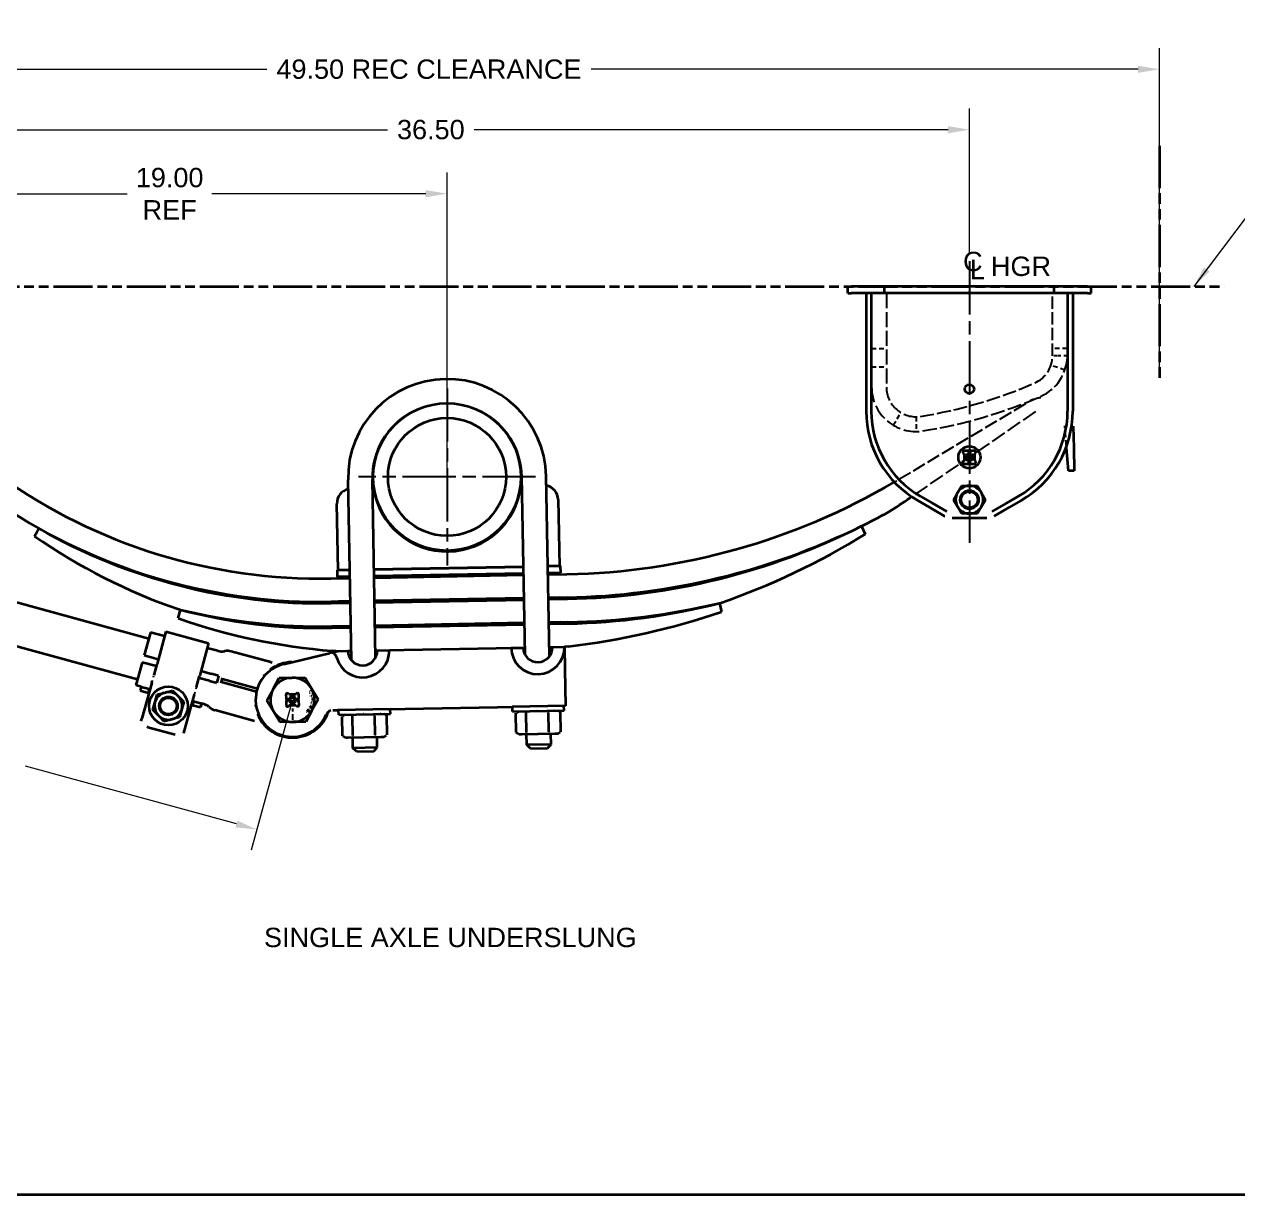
# Model space of a CAD drawing. Header units: inches. Extents: x 0 to 133, y 0 to 86.
# Drawn here: x 36.16 to 77.28, y 2.05 to 41.73 of the extents above; entities that cross this region are included whole.
import ezdxf
from ezdxf.enums import TextEntityAlignment as Align

# ---------------------------------------------------------------- set-up
doc = ezdxf.new("R2010")
doc.units = ezdxf.units.IN
doc.header["$LTSCALE"] = 4
doc.header["$MEASUREMENT"] = 0
for name, pattern in [('CHAIN', [0.7087, 0.4724, -0.0591, 0.1181, -0.0591]), ('DASHED', [0.2067, 0.1654, -0.0413]), ('DOUBLE_DASH_CHAIN', [1.2403, 0.6614, -0.0827, 0.1654, -0.0827, 0.1654, -0.0827])]:
    doc.linetypes.add(name, pattern=pattern)
for name, color, linetype, lineweight in [('Center Mark(Hutchens)', 7, 'Continuous', 25), ('Centerline(Hutchens)', 7, 'Continuous', 25), ('Dimensions(Hutchens)', 7, 'Continuous', 25), ('Hidden Edges(Hutchens)', 7, 'DASHED', 25), ('Phantom Lines(Hutchens)', 7, 'DOUBLE_DASH_CHAIN', 70), ('Sketch Geometry(Hutchens)', 7, 'Continuous', 35), ('Symbols(Hutchens)', 7, 'Continuous', 25), ('Visible Edges(Hutchens)', 7, 'Continuous', 35)]:
    doc.layers.add(name, color=color, linetype=linetype, lineweight=lineweight)
doc.styles.add('Hutchens .164', font='ARIAL.TTF')
doc.styles.add('Hutchens .180', font='ARIAL.TTF')
doc.dimstyles.new('HUTCHENS STD DIM X.XX', dxfattribs={"dimscale": 4, "dimtxt": 0.164, "dimasz": 0.18, "dimexe": 0.18, "dimexo": 0.0625, "dimgap": 0.09, "dimtad": 0, "dimtih": 1, "dimtoh": 1, "dimrnd": 1e-08, "dimzin": 4, "dimdsep": 46, "dimtxsty": 'Hutchens .164', "dimcen": 0.09, "dimclrd": 211, "dimclre": 211, "dimclrt": 7, "dimadec": 0, "dimazin": 1, "dimtfac": 0.762195, "dimtofl": 0, "dimtmove": 0, "dimatfit": 3, "dimfxl": 0, "dimtolj": 1, "dimtzin": 0, "dimlwd": 9, "dimlwe": 9, "dimarcsym": 0})
doc.dimstyles.new('HUTCHENS STD DIM X.XX$7', dxfattribs={"dimscale": 4, "dimtxt": 0.164, "dimasz": 0.18, "dimexe": 0.18, "dimexo": 0.0625, "dimgap": 0.09, "dimtad": 0, "dimtih": 1, "dimtoh": 1, "dimrnd": 1e-08, "dimzin": 4, "dimdsep": 46, "dimtxsty": 'Hutchens .164', "dimcen": 0.09, "dimclrd": 7, "dimclre": 211, "dimclrt": 7, "dimadec": 0, "dimazin": 1, "dimtfac": 0.762195, "dimtofl": 0, "dimtmove": 0, "dimatfit": 3, "dimfxl": 0, "dimtolj": 1, "dimtzin": 0, "dimlwd": 9, "dimlwe": 9, "dimarcsym": 0})

# ---------------------------------------------------------------- blocks, each defined once
blk = doc.blocks.new('Borders D-SIZE')
at = {"layer": 'Sketch Geometry(Hutchens)'}
blk.add_line((32.954, 0.512), (0.954, 0.512), dxfattribs=at)
at = {"layer": 'Symbols(Hutchens)', "color": 7}
for tag, height, style, p in [('PART_NO', 0.164, 'Hutchens .164', (33.085, 2.887)), ('REV', 0.18, 'Hutchens .180', (33.085, 1.566)), ('SHTS_(TOTAL)', 0.164, 'Hutchens .164', (33.134, 0.645))]:
    blk.add_attdef(tag, text='', height=height, rotation=270, dxfattribs=dict(at, style=style)).set_placement(p, align=Align.MIDDLE_CENTER)
blk = doc.blocks.new('*D30')
at = {"layer": 'Defpoints', "color": 0, "linetype": 'Continuous'}
for p in [(26.692, 23.923), (45.254, 18.824), (44.046, 14.427)]:
    blk.add_point(p, dxfattribs=at)
at = {"layer": 'Dimensions(Hutchens)', "color": 211, "linetype": 'Continuous', "lineweight": 9}
for p, q in [((26.626, 23.682), (25.293, 18.832)), ((26.178, 19.335), (33.327, 17.371)), ((45.188, 18.583), (43.856, 13.732)), ((43.352, 14.617), (36.204, 16.581))]:
    blk.add_line(p, q, dxfattribs=at)
at = {"layer": 'Dimensions(Hutchens)', "color": 211, "linetype": 'Continuous'}
for points in [[(26.21, 19.451), (26.147, 19.219), (25.484, 19.526)], [(43.384, 14.733), (43.32, 14.502), (44.046, 14.427)]]:
    blk.add_solid(points, dxfattribs=at)
at = {"layer": 'Dimensions(Hutchens)', "color": 7, "linetype": 'Continuous', "lineweight": 9, "insert": (34.765, 16.976), "char_height": 0.656, "attachment_point": 5, "style": 'Hutchens .164'}
blk.add_mtext('\\A1;19.25\\PREF', dxfattribs=at)
blk = doc.blocks.new('*D32')
at = {"layer": 'Defpoints', "color": 0, "linetype": 'Continuous'}
for p in [(50.491, 35.984), (31.692, 33.594), (50.491, 26.381)]:
    blk.add_point(p, dxfattribs=at)
at = {"layer": 'Dimensions(Hutchens)', "color": 211, "linetype": 'Continuous', "lineweight": 9}
for p, q in [((31.692, 33.844), (31.692, 36.704)), ((50.491, 26.631), (50.491, 36.704)), ((32.412, 35.984), (39.656, 35.984)), ((49.771, 35.984), (42.526, 35.984))]:
    blk.add_line(p, q, dxfattribs=at)
at = {"layer": 'Dimensions(Hutchens)', "color": 211, "linetype": 'Continuous'}
for points in [[(32.412, 36.104), (32.412, 35.864), (31.692, 35.984)], [(49.771, 36.104), (49.771, 35.864), (50.491, 35.984)]]:
    blk.add_solid(points, dxfattribs=at)
at = {"layer": 'Dimensions(Hutchens)', "color": 7, "linetype": 'Continuous', "lineweight": 9, "insert": (41.091, 35.984), "char_height": 0.656, "attachment_point": 5, "style": 'Hutchens .164'}
blk.add_mtext('\\A1;19.00\\PREF', dxfattribs=at)
blk = doc.blocks.new('*D33')
at = {"layer": 'Defpoints', "color": 0, "linetype": 'Continuous'}
for p in [(68.192, 38.154), (31.692, 33.594), (68.192, 33.694)]:
    blk.add_point(p, dxfattribs=at)
at = {"layer": 'Dimensions(Hutchens)', "color": 211, "linetype": 'Continuous', "lineweight": 9}
for p, q in [((31.692, 33.844), (31.692, 38.874)), ((68.192, 33.944), (68.192, 38.874)), ((32.412, 38.154), (48.476, 38.154)), ((67.472, 38.154), (51.407, 38.154))]:
    blk.add_line(p, q, dxfattribs=at)
at = {"layer": 'Dimensions(Hutchens)', "color": 211, "linetype": 'Continuous'}
for points in [[(32.412, 38.274), (32.412, 38.034), (31.692, 38.154)], [(67.472, 38.274), (67.472, 38.034), (68.192, 38.154)]]:
    blk.add_solid(points, dxfattribs=at)
at = {"layer": 'Dimensions(Hutchens)', "color": 7, "linetype": 'Continuous', "lineweight": 9, "insert": (49.942, 38.154), "char_height": 0.656, "attachment_point": 5, "style": 'Hutchens .164'}
blk.add_mtext('\\A1;36.50', dxfattribs=at)
blk = doc.blocks.new('*D34')
at = {"layer": 'Defpoints', "color": 0, "linetype": 'Continuous'}
for p in [(25.129, 40.202), (74.629, 29.562), (25.129, 23.923)]:
    blk.add_point(p, dxfattribs=at)
at = {"layer": 'Dimensions(Hutchens)', "color": 211, "linetype": 'Continuous', "lineweight": 9}
for p, q in [((25.129, 24.173), (25.129, 40.922)), ((74.629, 29.812), (74.629, 40.922)), ((25.849, 40.202), (44.38, 40.202)), ((73.909, 40.202), (55.379, 40.202))]:
    blk.add_line(p, q, dxfattribs=at)
at = {"layer": 'Dimensions(Hutchens)', "color": 211, "linetype": 'Continuous'}
for points in [[(25.849, 40.322), (25.849, 40.082), (25.129, 40.202)], [(73.909, 40.322), (73.909, 40.082), (74.629, 40.202)]]:
    blk.add_solid(points, dxfattribs=at)
at = {"layer": 'Dimensions(Hutchens)', "color": 7, "linetype": 'Continuous', "lineweight": 9, "insert": (49.879, 40.202), "char_height": 0.656, "attachment_point": 5, "style": 'Hutchens .164'}
blk.add_mtext('\\A1;49.50 REC CLEARANCE', dxfattribs=at)
blk = doc.blocks.new('CL HGR')
at = {"layer": 'Symbols(Hutchens)', "color": 7, "char_height": 0.164, "attachment_point": 5, "style": 'Hutchens .164'}
for s, insert in [('C', (0.029, -0.003)), ('L', (0.068, -0.07)), ('HGR', (0.437, -0.044))]:
    blk.add_mtext(s, dxfattribs=dict(at, insert=insert))

msp = doc.modelspace()

# ---------------------------------------------------------------- linework, layer by layer
at = {"layer": 'Center Mark(Hutchens)', "linetype": 'CHAIN', "ltscale": 0.954115}
for p, q in [((50.4907, 29.3818), (50.4907, 23.3802)), ((53.4914, 26.381), (47.4899, 26.381))]:
    msp.add_line(p, q, dxfattribs=at)
at = {"layer": 'Center Mark(Hutchens)', "linetype": 'CHAIN', "ltscale": 0.100242}
msp.add_line((45.2543, 18.8238), (45.2543, 18.1013), dxfattribs=at)
at = {"layer": 'Centerline(Hutchens)', "linetype": 'CHAIN', "ltscale": 0.954115}
msp.add_line((68.1919, 33.6943), (68.1919, 24.1499), dxfattribs=at)
at = {"layer": 'Hidden Edges(Hutchens)', "ltscale": 0.771045}
for p, q in [((64.8794, 29.423), (64.8794, 32.6105)), ((65.3794, 32.6105), (65.3794, 29.423))]:
    msp.add_line(p, q, dxfattribs=at)
at = {"layer": 'Hidden Edges(Hutchens)', "ltscale": 0.642537}
for p, q in [((71.0044, 30.4855), (71.0044, 32.6105)), ((71.5044, 32.6105), (71.5044, 30.4855))]:
    msp.add_line(p, q, dxfattribs=at)
at = {"layer": 'Hidden Edges(Hutchens)', "ltscale": 0.237987}
for p, q in [((64.8794, 30.7355), (65.3794, 30.7355)), ((71.5044, 30.7355), (71.0044, 30.7355)), ((64.8794, 30.1105), (65.3794, 30.1105)), ((71.4251, 30.004), (70.9515, 30.1645)), ((65.6134, 28.1334), (65.8687, 28.5632)), ((66.3881, 28.423), (66.3924, 27.9231))]:
    msp.add_line(p, q, dxfattribs=at)
at = {"layer": 'Hidden Edges(Hutchens)', "ltscale": 0.070168}
msp.add_line((71.152, 30.4855), (71.0044, 30.4855), dxfattribs=at)
at = {"layer": 'Hidden Edges(Hutchens)', "ltscale": 0.167719}
msp.add_line((71.5044, 30.4855), (71.152, 30.4855), dxfattribs=at)
at = {"layer": 'Hidden Edges(Hutchens)', "ltscale": 0.688063}
msp.add_line((65.8047, 26.3023), (70.2, 28.9283), dxfattribs=at)
at = {"layer": 'Hidden Edges(Hutchens)', "ltscale": 0.770199}
msp.add_line((70.4298, 28.5985), (66.2337, 25.7096), dxfattribs=at)
at = {"layer": 'Hidden Edges(Hutchens)'}
for p, q in [((71.4258, 28.083), (71.4258, 28.083)), ((54.4727, 20.6193), (54.4727, 20.6193))]:
    msp.add_line(p, q, dxfattribs=at)
at = {"layer": 'Hidden Edges(Hutchens)', "ltscale": 0.326829}
msp.add_line((71.4814, 27.415), (71.4258, 28.083), dxfattribs=at)
at = {"layer": 'Hidden Edges(Hutchens)', "ltscale": 0.125298}
for p, q in [((40.4859, 19.3976), (40.5556, 19.6514)), ((41.9324, 19.0003), (42.0021, 19.254))]:
    msp.add_line(p, q, dxfattribs=at)
at = {"layer": 'Hidden Edges(Hutchens)', "ltscale": 0.005895}
msp.add_line((42.0021, 19.254), (42.0048, 19.264), dxfattribs=at)
at = {"layer": 'Hidden Edges(Hutchens)', "ltscale": 0.007043}
for p, q in [((45.8716, 17.7196), (45.8789, 17.7065)), ((46.1075, 17.8898), (46.1176, 17.8788)), ((45.451, 17.559), (45.4487, 17.5738)), ((45.7347, 17.6374), (45.7291, 17.6513))]:
    msp.add_line(p, q, dxfattribs=at)
at = {"layer": 'Hidden Edges(Hutchens)', "ltscale": 0.875708, "flags": 128}
msp.add_lwpolyline([(71.6801, 28.3237), (71.6636, 28.3801)], dxfattribs=at)
at = {"layer": 'Hidden Edges(Hutchens)', "ltscale": 0.842816, "flags": 128}
msp.add_lwpolyline([(71.4258, 28.083), (71.422, 28.1125)], dxfattribs=at)
at = {"layer": 'Hidden Edges(Hutchens)', "ltscale": 0.700508}
for radius in [1, 1.5]:
    msp.add_arc((70.0044, 30.4855), radius, 293.63086, 0, dxfattribs=at)
at = {"layer": 'Hidden Edges(Hutchens)', "ltscale": 0.784015}
msp.add_arc((66.3794, 29.423), 1.5, 180, 279.04122, dxfattribs=at)
at = {"layer": 'Hidden Edges(Hutchens)', "ltscale": 0.696902}
msp.add_arc((66.3794, 29.423), 1, 180, 279.04122, dxfattribs=at)
at = {"layer": 'Hidden Edges(Hutchens)', "ltscale": 0.698453}
msp.add_arc((64.0419, 44.1132), 15.875, 279.04122, 293.63086, dxfattribs=at)
at = {"layer": 'Hidden Edges(Hutchens)', "ltscale": 0.7545}
msp.add_arc((50.4913, 26.3455), 2.5313, 62.81693, 119.29854, dxfattribs=at)
at = {"layer": 'Hidden Edges(Hutchens)', "ltscale": 0.720451}
msp.add_arc((64.0419, 44.1132), 16.375, 279.04122, 293.63086, dxfattribs=at)
at = {"layer": 'Hidden Edges(Hutchens)', "ltscale": 0.211001}
msp.add_arc((70.7129, 28.0699), 1, 95.45774, 120.85857, dxfattribs=at)
at = {"layer": 'Hidden Edges(Hutchens)', "ltscale": 0.087571}
msp.add_arc((54.1321, 45.839), 22.7582, 300.39358, 300.8571, dxfattribs=at)
at = {"layer": 'Hidden Edges(Hutchens)', "ltscale": 0.003981}
msp.add_arc((45.2543, 18.8238), 1.28, 341.34492, 341.72854, dxfattribs=at)
at = {"layer": 'Phantom Lines(Hutchens)', "lineweight": 35, "ltscale": 0.540493}
msp.add_line((74.6294, 37.6068), (74.6294, 29.5624), dxfattribs=at)
at = {"layer": 'Phantom Lines(Hutchens)', "lineweight": 35, "ltscale": 0.499798}
msp.add_line((24.7576, 32.8425), (76.8292, 32.8425), dxfattribs=at)
at = {"layer": 'Visible Edges(Hutchens)'}
for p, q in [((64.0669, 32.8425), (64.1919, 32.8425)), ((64.0669, 32.6105), (64.0669, 32.8425)), ((64.0669, 32.6105), (64.1919, 32.6105)), ((65.3169, 32.8425), (64.1919, 32.8425)), ((65.3169, 32.6105), (64.1919, 32.6105)), ((64.6919, 32.6105), (64.6919, 28.6105)), ((64.8649, 32.6105), (64.8649, 28.6105)), ((65.6919, 32.8425), (65.3169, 32.8425)), ((65.3169, 32.6105), (65.3169, 32.8425)), ((65.6919, 32.6105), (65.3169, 32.6105)), ((68.1607, 32.8425), (65.6919, 32.8425)), ((68.1607, 32.6105), (65.6919, 32.6105)), ((68.1919, 32.8113), (68.1607, 32.8425)), ((68.1607, 32.8425), (68.2232, 32.8425)), ((68.1607, 32.6105), (68.1919, 32.6418)), ((68.1607, 32.6105), (68.2232, 32.6105)), ((68.2232, 32.8425), (68.1919, 32.8113)), ((68.1919, 32.6418), (68.2232, 32.6105)), ((70.6919, 32.8425), (68.2232, 32.8425)), ((70.6919, 32.6105), (68.2232, 32.6105)), ((71.0669, 32.8425), (70.6919, 32.8425)), ((71.0669, 32.6105), (70.6919, 32.6105)), ((72.1919, 32.8425), (71.0669, 32.8425)), ((71.0669, 32.6105), (71.0669, 32.8425)), ((72.1919, 32.6105), (71.0669, 32.6105)), ((71.5189, 32.6105), (71.5189, 28.6105)), ((71.6919, 32.6105), (71.6919, 28.6105)), ((72.1919, 32.8425), (72.3169, 32.8425)), ((72.1919, 32.6105), (72.3169, 32.6105)), ((72.3169, 32.6105), (72.3169, 32.8425)), ((71.7128, 28.0883), (71.726, 27.372)), ((67.9732, 27.2355), (67.9732, 27.2043)), ((68.1451, 27.2668), (68.0044, 27.2668)), ((68.0044, 27.173), (68.0092, 27.173)), ((68.0092, 27.173), (68.0092, 26.923)), ((68.1342, 27.173), (68.1451, 27.173)), ((68.1342, 27.1666), (68.1342, 27.173)), ((68.1763, 27.2043), (68.1763, 27.2355)), ((68.2076, 27.2355), (68.2076, 27.2043)), ((68.3794, 27.2668), (68.2388, 27.2668)), ((68.2388, 27.173), (68.2497, 27.173)), ((68.2497, 27.173), (68.2497, 27.1666)), ((68.3747, 27.173), (68.3794, 27.173)), ((68.3747, 26.923), (68.3747, 27.173)), ((68.4107, 27.2043), (68.4107, 27.2355)), ((71.4854, 27.3676), (71.4814, 27.415)), ((71.5505, 26.5851), (71.4854, 27.3676)), ((71.726, 27.372), (71.7404, 26.5886)), ((67.9732, 26.8918), (67.9732, 26.8605)), ((68.0092, 26.923), (68.0044, 26.923)), ((68.0044, 26.8293), (68.1451, 26.8293)), ((68.1342, 26.923), (68.1342, 26.9294)), ((68.1451, 26.923), (68.1342, 26.923)), ((68.1763, 26.8605), (68.1763, 26.8918)), ((68.2076, 26.8918), (68.2076, 26.8605)), ((68.2497, 26.923), (68.2388, 26.923)), ((68.2388, 26.8293), (68.3794, 26.8293)), ((68.2497, 26.9294), (68.2497, 26.923)), ((68.3794, 26.923), (68.3747, 26.923)), ((68.4107, 26.8605), (68.4107, 26.8918)), ((53.1336, 20.3524), (53.0221, 26.3922)), ((53.9599, 20.2938), (53.847, 26.4075)), ((71.7404, 26.5886), (71.5505, 26.5851)), ((47.2485, 20.1699), (47.1356, 26.2835)), ((48.072, 20.259), (47.9605, 26.2988)), ((47.9661, 25.9956), (47.9939, 25.9961)), ((52.9999, 26.0886), (53.0277, 26.0891)), ((67.7858, 25.845), (67.9212, 26.0795)), ((67.9212, 26.0795), (68.1919, 26.0795)), ((68.1919, 26.0795), (68.4627, 26.0795)), ((68.4627, 26.0795), (68.5981, 25.845)), ((54.2555, 25.6116), (54.297, 23.362)), ((66.2337, 25.7096), (66.1807, 25.6731)), ((66.4419, 25.5794), (66.8531, 25.342)), ((66.5284, 25.7292), (66.9396, 25.4919)), ((67.6504, 25.6105), (67.7858, 25.845)), ((67.7858, 25.376), (67.6504, 25.6105)), ((68.5981, 25.845), (68.7335, 25.6105)), ((68.7335, 25.6105), (68.5981, 25.376)), ((69.8554, 25.7292), (69.4443, 25.4919)), ((69.9419, 25.5794), (69.5308, 25.342)), ((46.7983, 23.2236), (46.7568, 25.4732)), ((66.8531, 25.342), (67.2919, 25.0887)), ((66.9396, 25.4919), (67.4274, 25.2102)), ((67.2919, 25.0887), (67.3513, 25.0544)), ((67.9212, 25.1415), (67.7858, 25.376)), ((68.1919, 25.1415), (67.9212, 25.1415)), ((68.4627, 25.1415), (68.1919, 25.1415)), ((68.5981, 25.376), (68.4627, 25.1415)), ((69.4443, 25.4919), (68.9564, 25.2102)), ((69.0919, 25.0887), (69.0326, 25.0544)), ((69.5308, 25.342), (69.0919, 25.0887)), ((64.5324, 24.7142), (64.6649, 24.4451)), ((67.3513, 25.0544), (67.3546, 25.0525)), ((68.7793, 24.9855), (67.6046, 24.9855)), ((69.0326, 25.0544), (69.0293, 25.0525)), ((36.5129, 24.374), (36.6617, 24.6342)), ((31.9451, 23.2266), (40.3825, 20.9088)), ((46.7671, 23.223), (47.192, 23.2309)), ((46.7671, 23.223), (46.7714, 22.991)), ((47.192, 23.2309), (46.7983, 23.2236)), ((48.0169, 23.2461), (53.0785, 23.3395)), ((53.0785, 23.3395), (48.0169, 23.2461)), ((48.0211, 23.0141), (53.0828, 23.1076)), ((53.0828, 23.1076), (48.0211, 23.0141)), ((48.0221, 22.9641), (53.0837, 23.0576)), ((53.0837, 23.0576), (48.0221, 22.9641)), ((53.9034, 23.3548), (54.3283, 23.3626)), ((54.297, 23.362), (53.9034, 23.3548)), ((53.9076, 23.1228), (54.3326, 23.1306)), ((54.3013, 23.1301), (53.9076, 23.1228)), ((53.9086, 23.0728), (54.5522, 23.0847)), ((54.3022, 23.0801), (53.9086, 23.0728)), ((54.3022, 23.0801), (54.3013, 23.1301)), ((54.3283, 23.3626), (54.3326, 23.1306)), ((46.5536, 22.937), (47.1972, 22.9489)), ((46.7714, 22.991), (47.1963, 22.9989)), ((47.1963, 22.9989), (46.8026, 22.9916)), ((46.8035, 22.9416), (46.8026, 22.9916)), ((47.1972, 22.9489), (46.8035, 22.9416)), ((53.0983, 22.2697), (48.0366, 22.1763)), ((53.0983, 22.2697), (48.0366, 22.1763)), ((48.0375, 22.1263), (53.0992, 22.2197)), ((53.0992, 22.2197), (48.0375, 22.1263)), ((54.5668, 22.2968), (53.9231, 22.285)), ((54.3168, 22.2922), (53.9231, 22.285)), ((53.924, 22.235), (54.5676, 22.2469)), ((54.3177, 22.2422), (53.924, 22.235)), ((54.3177, 22.2422), (54.3168, 22.2922)), ((31.5637, 21.838), (40.0011, 19.5202)), ((41.3803, 21.5914), (41.457, 21.8809)), ((47.2118, 22.161), (46.5681, 22.1492)), ((46.569, 22.0992), (47.2127, 22.1111)), ((47.2118, 22.161), (46.8181, 22.1538)), ((46.819, 22.1038), (46.8181, 22.1538)), ((47.2127, 22.1111), (46.819, 22.1038)), ((59.7184, 22.1034), (59.7871, 21.8113)), ((53.1137, 21.4319), (48.0521, 21.3384)), ((53.1137, 21.4319), (48.0521, 21.3384)), ((54.5822, 21.459), (53.9386, 21.4471)), ((54.3323, 21.4544), (53.9386, 21.4471)), ((53.9395, 21.3971), (54.5831, 21.409)), ((54.3332, 21.4044), (53.9395, 21.3971)), ((54.3332, 21.4044), (54.3323, 21.4544)), ((40.4383, 21.1117), (40.2249, 20.335)), ((40.9204, 20.9793), (40.4383, 21.1117)), ((40.9663, 21.1461), (40.6632, 20.0429)), ((40.9663, 21.1461), (42.4127, 20.7488)), ((47.2272, 21.3232), (46.5836, 21.3113)), ((46.5845, 21.2613), (47.2281, 21.2732)), ((47.2272, 21.3232), (46.8335, 21.3159)), ((46.8345, 21.2659), (46.8335, 21.3159)), ((47.2281, 21.2732), (46.8345, 21.2659)), ((48.053, 21.2884), (53.1146, 21.3819)), ((53.1146, 21.3819), (48.053, 21.2884)), ((42.4127, 20.7488), (42.1096, 19.6456)), ((42.7246, 20.4837), (42.3669, 20.582)), ((49.0361, 20.5189), (52.1606, 20.5766)), ((49.0361, 20.5189), (52.1606, 20.5766)), ((52.1606, 20.5766), (52.6605, 20.5858)), ((52.6605, 20.5858), (53.0667, 20.5933)), ((53.0667, 20.5933), (53.1292, 20.5945)), ((53.954, 20.6097), (54.0665, 20.6118)), ((54.0665, 20.6118), (54.4727, 20.6193)), ((54.5985, 20.633), (54.4727, 20.6193)), ((54.4727, 20.6193), (54.4865, 19.8694)), ((40.2249, 20.335), (40.7071, 20.2026)), ((42.9408, 20.4729), (42.9612, 20.4764)), ((44.2319, 20.1759), (43.1775, 20.4656)), ((44.5189, 20.0971), (44.2319, 20.1759)), ((44.9623, 20.0392), (46.5119, 20.4114)), ((46.5743, 20.4264), (46.5119, 20.4114)), ((46.5743, 20.4264), (46.7865, 20.4774)), ((46.724, 20.4762), (46.5989, 20.485)), ((46.724, 20.4762), (46.7865, 20.4774)), ((46.7865, 20.4774), (47.1302, 20.4837)), ((47.1302, 20.4837), (47.2427, 20.4858)), ((48.0675, 20.501), (48.13, 20.5022)), ((48.13, 20.5022), (48.5362, 20.5097)), ((48.5362, 20.5097), (49.0361, 20.5189)), ((40.1587, 20.094), (39.9453, 19.3172)), ((40.6408, 19.9615), (40.1587, 20.094)), ((40.6612, 20.0356), (40.5584, 19.6613)), ((40.6632, 20.0429), (40.6612, 20.0356)), ((42.1535, 19.8052), (42.5112, 19.707)), ((44.5291, 19.8419), (44.4945, 19.8539)), ((54.4865, 19.8694), (54.5096, 18.6196)), ((40.4859, 19.3976), (40.1533, 18.1869)), ((42.0048, 19.264), (42.1076, 19.6383)), ((42.445, 19.4659), (42.0873, 19.5642)), ((42.1096, 19.6456), (42.1076, 19.6383)), ((42.445, 19.4659), (42.6488, 19.4099)), ((42.715, 19.651), (42.5112, 19.707)), ((42.6669, 19.4049), (42.6488, 19.4099)), ((42.6669, 19.4049), (42.6753, 19.4026)), ((42.6973, 19.3973), (42.7631, 19.637)), ((42.7151, 19.651), (42.7331, 19.646)), ((42.7415, 19.6437), (42.7331, 19.646)), ((42.8754, 19.5741), (42.826, 19.3941)), ((44.0339, 19.0942), (42.8873, 19.4092)), ((42.9204, 19.5297), (44.067, 19.2148)), ((44.2848, 19.6595), (44.289, 19.618)), ((44.5979, 19.1867), (44.8075, 19.5657)), ((44.8075, 19.5657), (45.2404, 19.5737)), ((45.2404, 19.5737), (45.6734, 19.5817)), ((45.6734, 19.5817), (45.8968, 19.2107)), ((40.1261, 19.2676), (39.9453, 19.3172)), ((40.1261, 19.2676), (40.0904, 19.1374)), ((40.0904, 19.1374), (40.3616, 19.0629)), ((40.1261, 19.2676), (40.3973, 19.1931)), ((40.3973, 19.1931), (40.3616, 19.0629)), ((40.3616, 19.0629), (40.3917, 19.0546)), ((40.4275, 19.1848), (40.3973, 19.1931)), ((40.603, 18.7629), (40.669, 19.0031)), ((40.669, 19.0031), (40.91, 19.0661)), ((40.91, 19.0661), (40.9519, 19.077)), ((40.9519, 19.077), (41.1929, 19.14)), ((41.1929, 19.14), (41.368, 18.9627)), ((41.368, 18.9627), (41.3984, 18.9319)), ((41.3984, 18.9319), (41.5735, 18.7546)), ((41.5998, 17.7895), (41.9324, 19.0003)), ((44.3884, 18.8078), (44.5979, 19.1867)), ((45.0321, 19.0072), (45.0347, 18.8666)), ((45.0933, 19.0396), (45.0628, 19.039)), ((45.1252, 19.0042), (45.1251, 19.0089)), ((45.3766, 19.0088), (45.1252, 19.0042)), ((45.3765, 19.0136), (45.3766, 19.0088)), ((45.4377, 19.046), (45.4072, 19.0454)), ((45.4721, 18.8747), (45.4695, 19.0153)), ((45.8328, 19.069), (45.8488, 19.0752)), ((45.8488, 19.0752), (45.8485, 19.076)), ((45.8968, 19.2107), (46.1202, 18.8398)), ((45.9148, 19.1772), (45.9018, 19.1722)), ((45.9018, 19.1722), (45.9229, 19.1172)), ((45.9413, 19.1081), (45.9148, 19.1772)), ((45.9255, 19.102), (45.9413, 19.1081)), ((40.5255, 18.4809), (40.5915, 18.7211)), ((40.5915, 18.7211), (40.603, 18.7629)), ((41.5075, 18.5144), (41.496, 18.4726)), ((41.5735, 18.7546), (41.5075, 18.5144)), ((41.8381, 18.6573), (41.8683, 18.649)), ((41.904, 18.7792), (41.8683, 18.649)), ((41.8683, 18.649), (42.1395, 18.5745)), ((41.904, 18.7792), (41.8739, 18.7874)), ((41.904, 18.7792), (42.1752, 18.7047)), ((42.1752, 18.7047), (42.1395, 18.5745)), ((42.2316, 18.6892), (42.1752, 18.7047)), ((42.423, 18.588), (42.4388, 18.5746)), ((43.9939, 18.6006), (44.0187, 18.6342)), ((44.6118, 18.4369), (44.3884, 18.8078)), ((45.0364, 18.7729), (45.039, 18.6323)), ((45.0665, 18.836), (45.097, 18.8365)), ((45.0976, 18.8053), (45.0671, 18.8047)), ((45.0708, 18.6016), (45.1013, 18.6022)), ((45.1275, 18.8792), (45.1515, 18.8797)), ((45.1277, 18.8683), (45.1275, 18.8792)), ((45.1296, 18.7637), (45.1294, 18.7746)), ((45.1536, 18.7642), (45.1296, 18.7637)), ((45.1319, 18.6388), (45.3834, 18.6434)), ((45.132, 18.634), (45.1319, 18.6388)), ((45.3549, 18.8834), (45.3789, 18.8839)), ((45.3811, 18.7684), (45.3571, 18.7679)), ((45.3789, 18.8839), (45.3791, 18.873)), ((45.3809, 18.7792), (45.3811, 18.7684)), ((45.3834, 18.6434), (45.3835, 18.6386)), ((45.411, 18.8423), (45.4415, 18.8429)), ((45.442, 18.8116), (45.4115, 18.8111)), ((45.4153, 18.608), (45.4458, 18.6085)), ((45.4764, 18.6404), (45.4739, 18.781)), ((45.8407, 18.604), (45.8367, 18.5922)), ((45.943, 18.5689), (45.8407, 18.604)), ((45.8445, 18.5634), (45.8549, 18.5598)), ((45.8549, 18.5598), (45.8619, 18.5804)), ((45.8619, 18.5804), (45.938, 18.5543)), ((46.1202, 18.8398), (45.9106, 18.4608)), ((45.9445, 18.8663), (45.9299, 18.8661)), ((45.9299, 18.8661), (45.9307, 18.8207)), ((45.9307, 18.8207), (45.9453, 18.8209)), ((45.938, 18.5543), (45.9309, 18.5337)), ((45.9309, 18.5337), (45.9425, 18.5297)), ((45.9425, 18.5297), (45.9615, 18.5851)), ((45.9499, 18.5891), (45.943, 18.5689)), ((45.9453, 18.8209), (45.9445, 18.8663)), ((45.9615, 18.5851), (45.9499, 18.5891)), ((45.9768, 18.7103), (45.9767, 18.7096)), ((45.9767, 18.7096), (45.9921, 18.7085)), ((48.5731, 18.51), (46.7897, 18.4771)), ((48.5698, 18.3534), (48.5669, 18.5099)), ((48.5731, 18.51), (49.073, 18.5192)), ((49.073, 18.5192), (52.1975, 18.5769)), ((52.1975, 18.5769), (52.6974, 18.5862)), ((54.5096, 18.6196), (52.6974, 18.5862)), ((52.7066, 18.4298), (52.7037, 18.5863)), ((54.4563, 18.4621), (54.4534, 18.6186)), ((40.1305, 18.1037), (40.1533, 18.1869)), ((40.7006, 18.3036), (40.5255, 18.4809)), ((40.731, 18.2728), (40.7006, 18.3036)), ((40.906, 18.0955), (40.731, 18.2728)), ((41.1471, 18.1585), (40.906, 18.0955)), ((41.189, 18.1695), (41.1471, 18.1585)), ((41.43, 18.2324), (41.189, 18.1695)), ((41.496, 18.4726), (41.43, 18.2324)), ((43.6846, 18.1837), (42.6302, 18.4734)), ((43.9716, 18.1049), (43.6846, 18.1837)), ((44.1107, 18.319), (44.0749, 18.3264)), ((44.8352, 18.0659), (44.6118, 18.4369)), ((45.9106, 18.4608), (45.7011, 18.0819)), ((45.7811, 18.4938), (45.7442, 18.4272)), ((45.7442, 18.4272), (45.7565, 18.4204)), ((45.7565, 18.4204), (45.7865, 18.4746)), ((45.7968, 18.4851), (45.7811, 18.4938)), ((45.7865, 18.4746), (45.8527, 18.3753)), ((45.8609, 18.3903), (45.7968, 18.4851)), ((45.8527, 18.3753), (45.8609, 18.3903)), ((46.6246, 18.474), (46.7897, 18.4771)), ((46.8201, 18.3211), (46.8172, 18.4776)), ((46.8201, 18.3211), (48.5698, 18.3534)), ((46.9519, 17.606), (46.9397, 18.2647)), ((47.039, 18.3252), (46.9598, 18.2774)), ((47.2955, 17.6124), (47.2833, 18.2711)), ((48.0518, 17.6263), (48.0396, 18.285)), ((48.3508, 18.3494), (48.4318, 18.3046)), ((48.4645, 17.6339), (48.4523, 18.2926)), ((52.7066, 18.4298), (54.4563, 18.4621)), ((52.8384, 17.7147), (52.8262, 18.3734)), ((52.9255, 18.4338), (52.8463, 18.3861)), ((53.182, 17.721), (53.1698, 18.3797)), ((53.9383, 17.735), (53.9261, 18.3937)), ((54.2373, 18.4581), (54.3183, 18.4133)), ((54.351, 17.7426), (54.3388, 18.4013)), ((40.3517, 17.902), (41.2837, 17.646)), ((41.5769, 17.7064), (41.5998, 17.7895)), ((45.2681, 18.0739), (44.8352, 18.0659)), ((45.7011, 18.0819), (45.2681, 18.0739)), ((52.9399, 17.658), (52.8589, 17.7027)), ((54.1457, 17.6802), (54.2516, 17.6822)), ((54.2516, 17.6822), (54.3309, 17.7299)), ((47.0534, 17.5493), (46.9724, 17.5941)), ((47.0534, 17.5493), (47.1247, 17.5506)), ((47.1247, 17.5506), (47.6747, 17.5608)), ((47.3035, 17.1913), (47.2968, 17.5538)), ((47.6747, 17.5608), (48.2592, 17.5716)), ((48.1284, 17.2066), (48.1217, 17.569)), ((48.2592, 17.5716), (48.3651, 17.5735)), ((48.3651, 17.5735), (48.4444, 17.6212)), ((52.9399, 17.658), (53.0112, 17.6593)), ((53.0112, 17.6593), (53.5612, 17.6694)), ((53.19, 17.3), (53.1833, 17.6625)), ((54.0149, 17.3153), (53.19, 17.3)), ((53.3173, 17.1774), (53.19, 17.3)), ((53.5612, 17.6694), (54.1457, 17.6802)), ((53.8922, 17.188), (54.0149, 17.3153)), ((54.0149, 17.3153), (54.0082, 17.6777)), ((48.1284, 17.2066), (47.3035, 17.1913)), ((47.4308, 17.0687), (47.3035, 17.1913)), ((47.4308, 17.0687), (48.0057, 17.0793)), ((48.0057, 17.0793), (48.1284, 17.2066)), ((53.3173, 17.1774), (53.8922, 17.188))]:
    msp.add_line(p, q, dxfattribs=at)
at = {"layer": 'Visible Edges(Hutchens)', "flags": 128}
for points in [[(71.7128, 28.0883), (71.7125, 28.0983)], [(67.4274, 25.2102), (67.4295, 25.2067)], [(67.4508, 25.1326), (67.4525, 25.1254)], [(68.933, 25.1326), (68.9314, 25.1254)], [(68.9564, 25.2102), (68.9544, 25.2067)], [(67.3546, 25.0525), (67.3581, 25.0505)], [(69.0293, 25.0525), (69.0258, 25.0505)], [(44.4751, 19.8013), (44.476, 19.8034)], [(44.5189, 20.0971), (44.5664, 20.0852)], [(44.9971, 20.0777), (44.9906, 20.0764)], [(40.4859, 19.3976), (40.504, 19.4634)], [(42.6753, 19.4026), (42.6835, 19.4005)], [(42.9204, 19.5297), (42.9143, 19.5367)], [(44.2848, 19.6595), (44.2932, 19.6692)], [(42.0048, 19.264), (42.0026, 19.256)], [(45.815, 19.0951), (45.8154, 19.0941)], [(45.8277, 19.1145), (45.8279, 19.1149)], [(45.8284, 19.099), (45.8282, 19.0996)], [(45.833, 19.1404), (45.831, 19.1395)], [(45.8381, 19.0845), (45.8377, 19.0849)], [(45.8396, 19.1254), (45.8418, 19.1261)], [(45.8485, 19.076), (45.8482, 19.0762)], [(45.8576, 19.1432), (45.8568, 19.1433)], [(45.8641, 18.9522), (45.8648, 18.9494)], [(45.8771, 18.9548), (45.877, 18.9557)], [(45.8825, 19.1356), (45.8817, 19.1359)], [(45.886, 18.9744), (45.8867, 18.9749)], [(45.8881, 19.1187), (45.8896, 19.1181)], [(45.893, 18.9396), (45.8921, 18.9398)], [(45.918, 19.0018), (45.9146, 19.001)], [(45.9211, 18.9857), (45.9225, 18.986)], [(45.9229, 19.1172), (45.9218, 19.1177)], [(45.9297, 18.9425), (45.9283, 18.9423)], [(45.9328, 18.9265), (45.9362, 18.9272)], [(45.9578, 18.9886), (45.9587, 18.9884)], [(45.9644, 18.9535), (45.9627, 18.9525)], [(45.9736, 18.9736), (45.9738, 18.9726)], [(45.9867, 18.9762), (45.9859, 18.979)], [(45.8367, 18.5922), (45.8378, 18.5917)], [(45.8712, 18.7446), (45.8712, 18.7437)], [(45.8806, 18.7171), (45.8813, 18.7163)], [(45.8838, 18.7705), (45.8831, 18.7698)], [(45.8843, 18.7436), (45.8844, 18.7442)], [(45.8921, 18.7582), (45.8936, 18.7591)], [(45.9104, 18.7201), (45.9087, 18.7202)], [(45.9099, 18.7037), (45.9112, 18.7037)], [(45.9244, 18.7644), (45.9247, 18.7644)], [(45.9291, 18.7804), (45.9269, 18.7805)], [(45.9318, 18.7268), (45.9313, 18.7263)], [(45.9319, 18.7636), (45.9322, 18.763)], [(45.937, 18.7417), (45.937, 18.7412)], [(45.9414, 18.7146), (45.942, 18.7153)], [(45.9434, 18.7627), (45.9459, 18.7623)], [(45.9501, 18.7372), (45.9501, 18.7381)], [(45.9784, 18.7637), (45.976, 18.7655)], [(45.981, 18.7251), (45.981, 18.7245)], [(45.9921, 18.7085), (45.9923, 18.7089)], [(45.9947, 18.722), (45.9948, 18.7238)], [(44.0749, 18.3264), (44.071, 18.3357)], [(44.0749, 18.3264), (44.0753, 18.3287)], [(46.5479, 18.4605), (46.5511, 18.4615)], [(47.1104, 18.3265), (47.1035, 18.3262)], [(47.2833, 18.2711), (47.2753, 18.2759)], [(47.6604, 18.3366), (47.6452, 18.3362)], [(48.0396, 18.285), (48.0221, 18.2896)], [(48.2449, 18.3474), (48.2366, 18.3472)], [(48.4318, 18.3046), (48.4326, 18.3041)], [(48.4523, 18.2926), (48.4427, 18.2974)], [(52.9969, 18.4352), (52.99, 18.4349)], [(53.1698, 18.3797), (53.1618, 18.3845)], [(53.5469, 18.4453), (53.5317, 18.4449)], [(53.9261, 18.3937), (53.9086, 18.3983)], [(54.1314, 18.4561), (54.1231, 18.4558)], [(54.3183, 18.4133), (54.3191, 18.4128)], [(54.3388, 18.4013), (54.3292, 18.4061)], [(40.3517, 17.902), (40.3349, 17.9069)], [(41.5769, 17.7064), (41.5736, 17.6966)], [(44.3227, 17.9338), (44.2827, 17.9621)], [(44.3227, 17.9338), (44.3228, 17.9337)], [(52.8384, 17.7147), (52.8464, 17.7099)], [(53.182, 17.721), (53.1995, 17.7164)], [(53.9383, 17.735), (53.9478, 17.7302)], [(54.351, 17.7426), (54.3501, 17.7421)], [(46.9519, 17.606), (46.9599, 17.6012)], [(47.1247, 17.5506), (47.1316, 17.5508)], [(47.2955, 17.6124), (47.313, 17.6077)], [(47.6747, 17.5608), (47.6899, 17.5611)], [(48.0518, 17.6263), (48.0614, 17.6216)], [(48.2592, 17.5716), (48.2675, 17.5718)], [(48.4645, 17.6339), (48.4636, 17.6334)], [(53.0112, 17.6593), (53.0181, 17.6595)], [(53.5612, 17.6694), (53.5763, 17.6698)], [(54.1457, 17.6802), (54.154, 17.6805)]]:
    msp.add_lwpolyline(points, dxfattribs=at)
at = {"layer": 'Visible Edges(Hutchens)'}
for centre, radius in [((68.1919, 29.3605), 0.1563), ((50.4907, 26.381), 2.5), ((50.4907, 26.381), 2), ((68.1919, 27.048), 0.375), ((68.1919, 27.048), 0.0781), ((68.1919, 25.6105), 0.3126), ((68.1919, 25.6105), 0.3125), ((68.1919, 25.6105), 0.28), ((41.0495, 18.6178), 0.6562), ((41.0495, 18.6178), 0.3126), ((41.0495, 18.6178), 0.3125), ((41.0495, 18.6178), 0.28), ((45.2543, 18.8238), 0.0781)]:
    msp.add_circle(centre, radius, dxfattribs=at)
for centre, radius, start, end in [((50.4913, 26.3455), 3.3563, 1.05774, 181.05774), ((50.4913, 26.3455), 2.5313, 119.29854, 181.05774), ((50.4913, 26.3455), 2.5313, 1.05774, 62.81693), ((68.1919, 28.6105), 3.5, 180, 240), ((68.1919, 28.6105), 3.327, 180, 240), ((68.1919, 28.6105), 3.327, 300, 0), ((68.1919, 28.6105), 3.5, 300, 0), ((68.0044, 27.2355), 0.0312, 90, 180), ((68.0044, 27.2043), 0.0313, 180, 270), ((68.1919, 27.048), 0.117, 126.89406, 233.10594), ((68.1029, 27.1666), 0.0312, 306.89406, 0), ((68.1451, 27.2355), 0.0312, 0, 90), ((68.1451, 27.2043), 0.0312, 270, 0), ((68.2388, 27.2355), 0.0312, 90, 180), ((68.2388, 27.2043), 0.0312, 180, 270), ((68.2809, 27.1666), 0.0312, 180, 233.10594), ((68.1919, 27.048), 0.117, 306.89406, 53.10594), ((68.3794, 27.2355), 0.0313, 0, 90), ((68.3794, 27.2043), 0.0312, 270, 0), ((68.0044, 26.8918), 0.0312, 90, 180), ((68.0044, 26.8605), 0.0313, 180, 270), ((68.1029, 26.9294), 0.0312, 0, 53.10594), ((68.1451, 26.8918), 0.0312, 0, 90), ((68.1451, 26.8605), 0.0312, 270, 0), ((68.2388, 26.8918), 0.0312, 90, 180), ((68.2388, 26.8605), 0.0312, 180, 270), ((68.2809, 26.9294), 0.0312, 126.89406, 180), ((68.3794, 26.8918), 0.0313, 0, 90), ((68.3794, 26.8605), 0.0312, 270, 0), ((46.2072, 41.6984), 18.7646, 234.63806, 271.0577), ((47.2567, 25.4824), 0.5, 103.32663, 181.05774), ((50.4907, 26.381), 2.5263, 188.76386, 353.35162), ((53.7556, 25.6024), 0.5, 1.05774, 78.78884), ((54.1321, 45.839), 22.7582, 271.05775, 300.39358), ((68.1919, 25.6105), 0.469, 90, 150), ((68.1919, 25.6105), 0.469, 30, 90), ((52.8594, 45.0553), 23.5186, 302.38944, 304.50041), ((68.1919, 25.6105), 0.469, 150, 210), ((68.1919, 25.6105), 0.469, 330, 30), ((46.2072, 41.6984), 19.5526, 237.59289, 271.0577), ((54.1321, 45.839), 23.5462, 296.21234, 298.7504), ((68.1919, 25.6105), 0.469, 210, 270), ((68.1919, 25.6105), 0.469, 270, 330), ((54.1321, 45.839), 23.5462, 271.05775, 296.20276), ((54.1415, 45.3228), 23.0799, 271.05775, 296.74752), ((47.747, 40.4655), 19.625, 235.07976, 251.13912), ((46.2137, 41.3382), 19.2423, 240.23736, 271.05774), ((51.9331, 44.9255), 24.1152, 288.87788, 301.8675), ((46.2138, 41.3382), 20.0303, 256.10235, 256.26211), ((46.2138, 41.3382), 20.0303, 256.26211, 271.05773), ((46.2398, 39.935), 18.6769, 255.16241, 271.05754), ((54.132, 45.839), 24.3842, 271.0579, 283.24397), ((54.1696, 43.8035), 22.3983, 271.05782, 284.34326), ((51.6996, 45.4113), 24.9473, 276.67304, 288.91623), ((54.132, 45.839), 24.3842, 283.24397, 283.28568), ((48.2325, 41.0502), 20.63, 250.60094, 265.45822), ((53.5666, 20.6025), 0.9063, 181.05774, 1.05774), ((53.5666, 20.6025), 0.5, 181.05774, 1.05774), ((42.8571, 20.9658), 0.5, 254.63934, 279.64706), ((43.045, 19.9834), 0.5, 74.63934, 99.64706), ((46.5161, 20.1833), 0.25, 15.53525, 76.54093), ((47.6301, 20.4929), 0.9063, 195.53525, 1.05774), ((47.6301, 20.4929), 0.5, 181.05774, 1.05774), ((45.2543, 18.8238), 1.25, 103.50565, 336.43342), ((45.2543, 18.8238), 1.28, 91.0764, 126.4128), ((45.2543, 18.8238), 0.75, 91.05774, 151.05774), ((45.2543, 18.8238), 0.75, 31.05774, 91.05774), ((41.0495, 18.6178), 0.4695, 107.28384, 161.99484), ((41.0495, 18.6178), 0.4695, 47.28384, 101.99484), ((41.0495, 18.6178), 0.4695, 347.28384, 41.99484), ((45.2543, 18.8238), 0.75, 151.05774, 211.05774), ((45.0633, 19.0078), 0.0313, 91.05774, 181.05774), ((45.0938, 19.0084), 0.0313, 1.05774, 91.05774), ((45.2543, 18.8238), 0.117, 30.63454, 151.48094), ((45.4078, 19.0142), 0.0313, 91.05774, 181.05774), ((45.4383, 19.0147), 0.0313, 1.05774, 91.05774), ((45.2543, 18.8238), 0.75, 331.05774, 31.05774), ((41.0495, 18.6178), 0.4695, 167.28384, 221.99484), ((42.0992, 18.207), 0.5, 49.63162, 74.63934), ((42.7627, 18.9555), 0.5, 229.63162, 254.63934), ((45.0659, 18.8672), 0.0313, 181.05774, 271.05774), ((45.0677, 18.7735), 0.0313, 91.05774, 181.05774), ((45.0703, 18.6329), 0.0313, 181.05774, 271.05774), ((45.0964, 18.8678), 0.0313, 271.05774, 1.05774), ((45.0982, 18.774), 0.0313, 1.05774, 91.05774), ((45.1008, 18.6334), 0.0313, 271.05774, 1.05774), ((45.2543, 18.8238), 0.117, 210.63454, 331.48094), ((45.4104, 18.8736), 0.0313, 181.05774, 271.05774), ((45.4121, 18.7798), 0.0313, 91.05774, 181.05774), ((45.4147, 18.6392), 0.0313, 181.05774, 271.05774), ((45.4409, 18.8741), 0.0313, 271.05774, 1.05774), ((45.4426, 18.7804), 0.0313, 1.05774, 91.05774), ((45.4452, 18.6398), 0.0313, 271.05774, 1.05774), ((41.0495, 18.6178), 0.4695, 227.28384, 281.99484), ((41.0495, 18.6178), 0.4695, 287.28384, 341.99484), ((45.2543, 18.8238), 1.28, 202.86588, 341.34492), ((45.2543, 18.8238), 0.75, 211.05774, 271.05774), ((45.2543, 18.8238), 0.75, 271.05774, 331.05774), ((46.6292, 18.2241), 0.25, 108.96595, 156.43342)]:
    msp.add_arc(centre, radius, start, end, dxfattribs=at)

# ---------------------------------------------------------------- block references
at = {"xscale": 4, "yscale": 4, "zscale": 4}
for name, p in [('Borders D-SIZE', (0, 0)), ('CL HGR', (68.1919, 33.6943))]:
    msp.add_blockref(name, p, dxfattribs=at)

# ---------------------------------------------------------------- texts
at = {"layer": 'Symbols(Hutchens)', "color": 7, "insert": (50.6034, 10.7649), "char_height": 0.656, "width": 14.411515, "attachment_point": 5, "style": 'Hutchens .164'}
msp.add_mtext('{SINGLE AXLE UNDERSLUNG}', dxfattribs=at)

# ---------------------------------------------------------------- dimensions: what is measured, and where the dimension line sits
at = {"layer": 'Dimensions(Hutchens)', "color": 211, "linetype": 'Continuous', "lineweight": 9}
for base, p1, p2, text, override, picture, middle in [((25.1294, 40.2024), (74.6294, 29.5624), (25.1294, 23.923), '<> REC CLEARANCE', {"dimtih": 0, "dimtoh": 0, "dimdec": 2, "dimtp": 0, "dimtm": 0, "dimtdec": 2, "dimatfit": 2}, '*D34', (49.8794, 40.2024)), ((50.4907, 35.9841), (31.6919, 33.5935), (50.4907, 26.381), '<>\\PREF', {"dimtih": 0, "dimtoh": 0, "dimdec": 2, "dimlfac": 1.010707, "dimtp": 0, "dimtm": 0, "dimtdec": 2, "dimatfit": 2}, '*D32', (41.0913, 35.9841))]:
    dim = msp.add_linear_dim(base=base, p1=p1, p2=p2, text=text, dimstyle='HUTCHENS STD DIM X.XX', override=override, dxfattribs=at)
    dim.commit()
    dim.dimension.update_dxf_attribs({"geometry": picture, "text_midpoint": middle, "dimtype": 160})
dim = msp.add_linear_dim(base=(68.1919, 38.1535), p1=(31.6919, 33.5935), p2=(68.1919, 33.6943), dimstyle='HUTCHENS STD DIM X.XX', override={"dimtih": 0, "dimtoh": 0, "dimdec": 2, "dimtp": 0, "dimtm": 0, "dimtdec": 2, "dimatfit": 2}, dxfattribs=at)
dim.commit()
dim.dimension.update_dxf_attribs({"geometry": '*D33', "text_midpoint": (49.9419, 38.1535), "dimtype": 160})
dim = msp.add_linear_dim(base=(44.0464, 14.4267), p1=(26.6919, 23.923), p2=(45.2543, 18.8238), angle=164.63934, text='<>\\PREF', dimstyle='HUTCHENS STD DIM X.XX', override={"dimdec": 2, "dimtp": 0, "dimtm": 0, "dimtdec": 2, "dimatfit": 2}, dxfattribs=at)
dim.commit()
dim.dimension.update_dxf_attribs({"geometry": '*D30', "text_midpoint": (34.7652, 16.9763), "dimtype": 160})

# ---------------------------------------------------------------- leaders
at = {"layer": 'Symbols(Hutchens)', "color": 7, "linetype": 'Continuous', "lineweight": 9, "annotation_type": 0, "has_hookline": 1, "hookline_direction": 0, "text_width": 6.5757}
msp.add_leader([(75.8028, 32.8425), (78.2731, 36.1162), (78.3068, 36.1162)], dimstyle='HUTCHENS STD DIM X.XX$7', override={"dimtad": 0}, dxfattribs=at)

doc.saveas('drawing.dxf')
